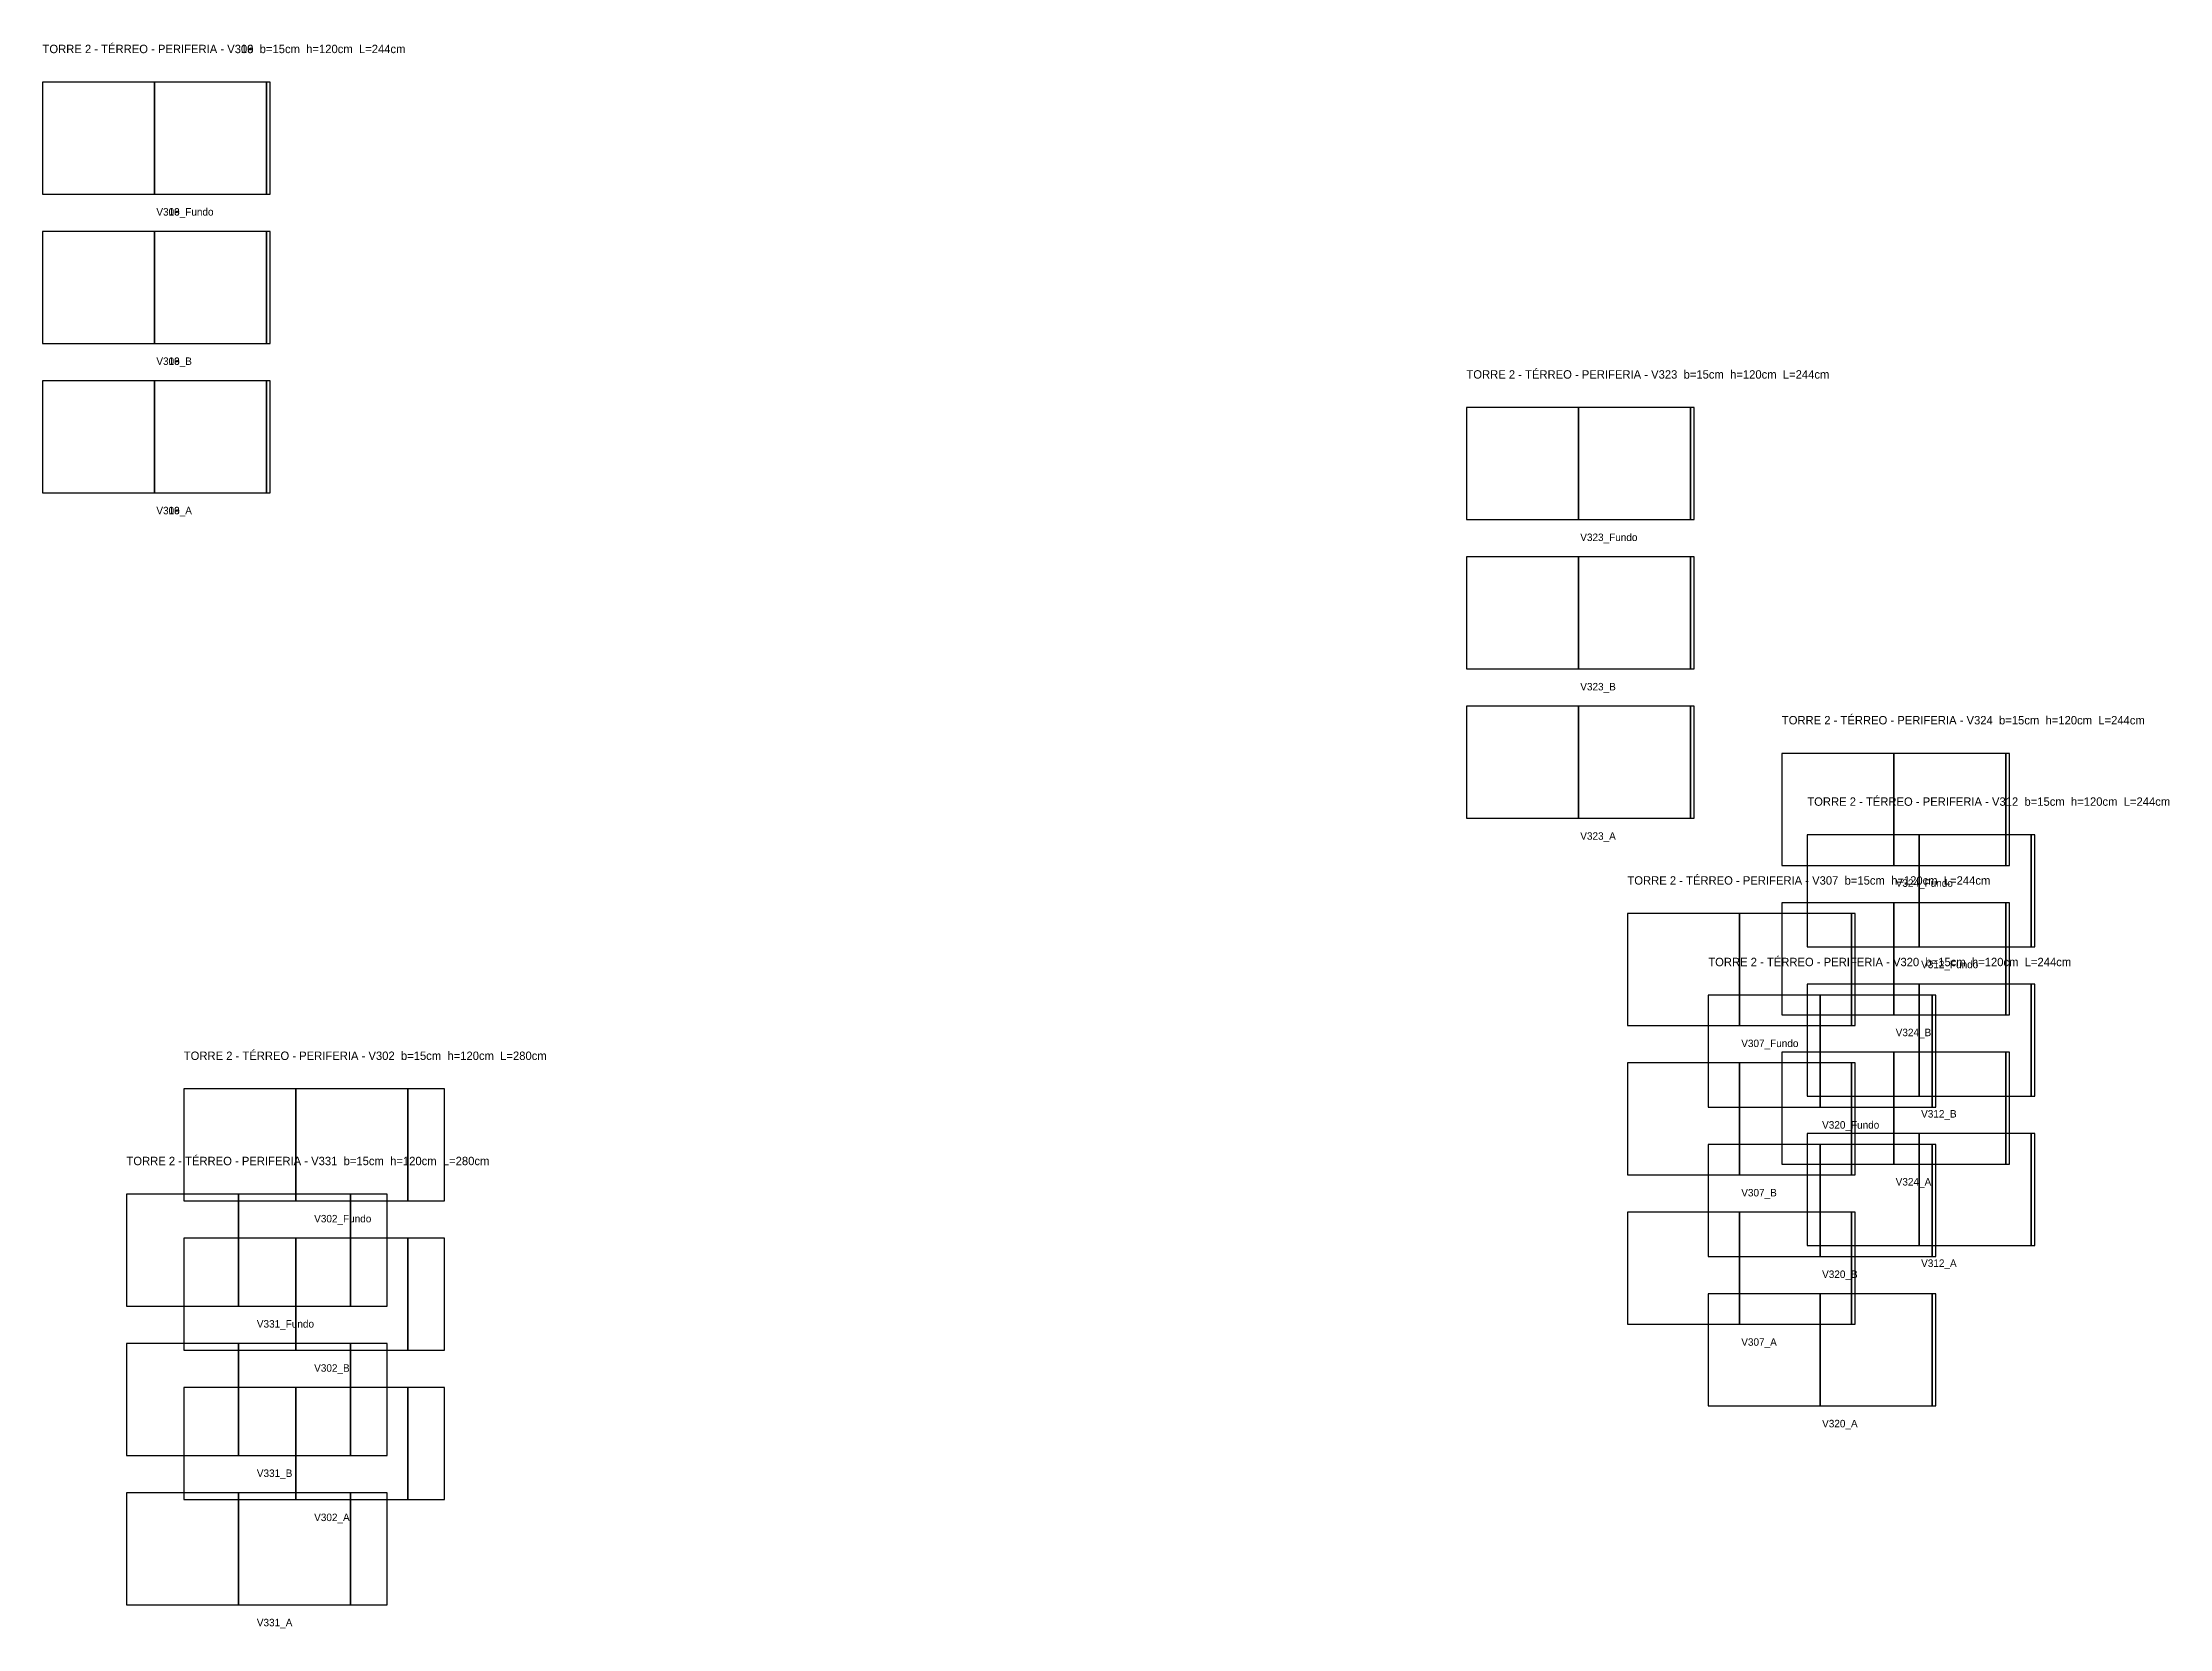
# Model space of a CAD drawing. Header units: metres. Extents: x 3517 to 9125, y 9611 to 11652.
# Drawn here: x 6845 to 9125, y 9953 to 11652 of the extents above; entities that cross this region are included whole.
import ezdxf

# ---------------------------------------------------------------- set-up
doc = ezdxf.new("R2010")
doc.units = ezdxf.units.M

msp = doc.modelspace()

# ---------------------------------------------------------------- linework, layer by layer
at = {"layer": 'Paineis'}
for points in [[(6845.46, 11490.06), (6965.46, 11490.06), (6965.46, 11610.06), (6845.46, 11610.06)], [(6845.46, 11490.06), (6965.46, 11490.06), (6965.46, 11610.06), (6845.46, 11610.06)], [(6845.46, 11490.06), (6965.46, 11490.06), (6965.46, 11610.06), (6845.46, 11610.06)], [(6965.46, 11490.06), (7085.46, 11490.06), (7085.46, 11610.06), (6965.46, 11610.06)], [(6965.46, 11490.06), (7085.46, 11490.06), (7085.46, 11610.06), (6965.46, 11610.06)], [(6965.46, 11490.06), (7085.46, 11490.06), (7085.46, 11610.06), (6965.46, 11610.06)], [(7085.46, 11490.06), (7089.46, 11490.06), (7089.46, 11610.06), (7085.46, 11610.06)], [(7085.46, 11490.06), (7089.46, 11490.06), (7089.46, 11610.06), (7085.46, 11610.06)], [(7085.46, 11490.06), (7089.46, 11490.06), (7089.46, 11610.06), (7085.46, 11610.06)], [(6845.46, 11330.06), (6965.46, 11330.06), (6965.46, 11450.06), (6845.46, 11450.06)], [(6845.46, 11330.06), (6965.46, 11330.06), (6965.46, 11450.06), (6845.46, 11450.06)], [(6845.46, 11330.06), (6965.46, 11330.06), (6965.46, 11450.06), (6845.46, 11450.06)], [(6965.46, 11330.06), (7085.46, 11330.06), (7085.46, 11450.06), (6965.46, 11450.06)], [(6965.46, 11330.06), (7085.46, 11330.06), (7085.46, 11450.06), (6965.46, 11450.06)], [(6965.46, 11330.06), (7085.46, 11330.06), (7085.46, 11450.06), (6965.46, 11450.06)], [(7085.46, 11330.06), (7089.46, 11330.06), (7089.46, 11450.06), (7085.46, 11450.06)], [(7085.46, 11330.06), (7089.46, 11330.06), (7089.46, 11450.06), (7085.46, 11450.06)], [(7085.46, 11330.06), (7089.46, 11330.06), (7089.46, 11450.06), (7085.46, 11450.06)], [(6845.46, 11170.06), (6965.46, 11170.06), (6965.46, 11290.06), (6845.46, 11290.06)], [(6845.46, 11170.06), (6965.46, 11170.06), (6965.46, 11290.06), (6845.46, 11290.06)], [(6845.46, 11170.06), (6965.46, 11170.06), (6965.46, 11290.06), (6845.46, 11290.06)], [(6965.46, 11170.06), (7085.46, 11170.06), (7085.46, 11290.06), (6965.46, 11290.06)], [(6965.46, 11170.06), (7085.46, 11170.06), (7085.46, 11290.06), (6965.46, 11290.06)], [(6965.46, 11170.06), (7085.46, 11170.06), (7085.46, 11290.06), (6965.46, 11290.06)], [(7085.46, 11170.06), (7089.46, 11170.06), (7089.46, 11290.06), (7085.46, 11290.06)], [(7085.46, 11170.06), (7089.46, 11170.06), (7089.46, 11290.06), (7085.46, 11290.06)], [(7085.46, 11170.06), (7089.46, 11170.06), (7089.46, 11290.06), (7085.46, 11290.06)], [(8371.51, 11141.37), (8491.51, 11141.37), (8491.51, 11261.37), (8371.51, 11261.37)], [(8491.51, 11141.37), (8611.51, 11141.37), (8611.51, 11261.37), (8491.51, 11261.37)], [(8611.51, 11141.37), (8615.51, 11141.37), (8615.51, 11261.37), (8611.51, 11261.37)], [(8371.51, 10981.37), (8491.51, 10981.37), (8491.51, 11101.37), (8371.51, 11101.37)], [(8491.51, 10981.37), (8611.51, 10981.37), (8611.51, 11101.37), (8491.51, 11101.37)], [(8611.51, 10981.37), (8615.51, 10981.37), (8615.51, 11101.37), (8611.51, 11101.37)], [(8371.51, 10821.37), (8491.51, 10821.37), (8491.51, 10941.37), (8371.51, 10941.37)], [(8491.51, 10821.37), (8611.51, 10821.37), (8611.51, 10941.37), (8491.51, 10941.37)], [(8611.51, 10821.37), (8615.51, 10821.37), (8615.51, 10941.37), (8611.51, 10941.37)], [(8709.57, 10770.93), (8829.57, 10770.93), (8829.57, 10890.93), (8709.57, 10890.93)], [(8829.57, 10770.93), (8949.57, 10770.93), (8949.57, 10890.93), (8829.57, 10890.93)], [(8949.57, 10770.93), (8953.57, 10770.93), (8953.57, 10890.93), (8949.57, 10890.93)], [(8736.82, 10683.75), (8856.82, 10683.75), (8856.82, 10803.75), (8736.82, 10803.75)], [(8856.82, 10683.75), (8976.82, 10683.75), (8976.82, 10803.75), (8856.82, 10803.75)], [(8976.82, 10683.75), (8980.82, 10683.75), (8980.82, 10803.75), (8976.82, 10803.75)], [(8544.05, 10599.26), (8664.05, 10599.26), (8664.05, 10719.26), (8544.05, 10719.26)], [(8664.05, 10599.26), (8784.05, 10599.26), (8784.05, 10719.26), (8664.05, 10719.26)], [(8709.57, 10610.93), (8829.57, 10610.93), (8829.57, 10730.93), (8709.57, 10730.93)], [(8784.05, 10599.26), (8788.05, 10599.26), (8788.05, 10719.26), (8784.05, 10719.26)], [(8829.57, 10610.93), (8949.57, 10610.93), (8949.57, 10730.93), (8829.57, 10730.93)], [(8949.57, 10610.93), (8953.57, 10610.93), (8953.57, 10730.93), (8949.57, 10730.93)], [(8630.69, 10511.91), (8750.69, 10511.91), (8750.69, 10631.91), (8630.69, 10631.91)], [(8736.82, 10523.75), (8856.82, 10523.75), (8856.82, 10643.75), (8736.82, 10643.75)], [(8750.69, 10511.91), (8870.69, 10511.91), (8870.69, 10631.91), (8750.69, 10631.91)], [(8856.82, 10523.75), (8976.82, 10523.75), (8976.82, 10643.75), (8856.82, 10643.75)], [(8870.69, 10511.91), (8874.69, 10511.91), (8874.69, 10631.91), (8870.69, 10631.91)], [(8976.82, 10523.75), (8980.82, 10523.75), (8980.82, 10643.75), (8976.82, 10643.75)], [(8544.05, 10439.26), (8664.05, 10439.26), (8664.05, 10559.26), (8544.05, 10559.26)], [(8664.05, 10439.26), (8784.05, 10439.26), (8784.05, 10559.26), (8664.05, 10559.26)], [(8709.57, 10450.93), (8829.57, 10450.93), (8829.57, 10570.93), (8709.57, 10570.93)], [(8784.05, 10439.26), (8788.05, 10439.26), (8788.05, 10559.26), (8784.05, 10559.26)], [(8829.57, 10450.93), (8949.57, 10450.93), (8949.57, 10570.93), (8829.57, 10570.93)], [(8949.57, 10450.93), (8953.57, 10450.93), (8953.57, 10570.93), (8949.57, 10570.93)], [(6996.83, 10411.45), (7116.83, 10411.45), (7116.83, 10531.45), (6996.83, 10531.45)], [(7116.83, 10411.45), (7236.83, 10411.45), (7236.83, 10531.45), (7116.83, 10531.45)], [(7236.83, 10411.45), (7276.33, 10411.45), (7276.33, 10531.45), (7236.83, 10531.45)], [(8630.69, 10351.91), (8750.69, 10351.91), (8750.69, 10471.91), (8630.69, 10471.91)], [(8736.82, 10363.75), (8856.82, 10363.75), (8856.82, 10483.75), (8736.82, 10483.75)], [(8750.69, 10351.91), (8870.69, 10351.91), (8870.69, 10471.91), (8750.69, 10471.91)], [(8856.82, 10363.75), (8976.82, 10363.75), (8976.82, 10483.75), (8856.82, 10483.75)], [(8870.69, 10351.91), (8874.69, 10351.91), (8874.69, 10471.91), (8870.69, 10471.91)], [(8976.82, 10363.75), (8980.82, 10363.75), (8980.82, 10483.75), (8976.82, 10483.75)], [(6935.4, 10298.74), (7055.4, 10298.74), (7055.4, 10418.74), (6935.4, 10418.74)], [(7055.4, 10298.74), (7175.4, 10298.74), (7175.4, 10418.74), (7055.4, 10418.74)], [(7175.4, 10298.74), (7214.9, 10298.74), (7214.9, 10418.74), (7175.4, 10418.74)], [(8544.05, 10279.26), (8664.05, 10279.26), (8664.05, 10399.26), (8544.05, 10399.26)], [(8664.05, 10279.26), (8784.05, 10279.26), (8784.05, 10399.26), (8664.05, 10399.26)], [(8784.05, 10279.26), (8788.05, 10279.26), (8788.05, 10399.26), (8784.05, 10399.26)], [(6996.83, 10251.45), (7116.83, 10251.45), (7116.83, 10371.45), (6996.83, 10371.45)], [(7116.83, 10251.45), (7236.83, 10251.45), (7236.83, 10371.45), (7116.83, 10371.45)], [(7236.83, 10251.45), (7276.33, 10251.45), (7276.33, 10371.45), (7236.83, 10371.45)], [(8630.69, 10191.91), (8750.69, 10191.91), (8750.69, 10311.91), (8630.69, 10311.91)], [(8750.69, 10191.91), (8870.69, 10191.91), (8870.69, 10311.91), (8750.69, 10311.91)], [(8870.69, 10191.91), (8874.69, 10191.91), (8874.69, 10311.91), (8870.69, 10311.91)], [(6935.4, 10138.74), (7055.4, 10138.74), (7055.4, 10258.74), (6935.4, 10258.74)], [(7055.4, 10138.74), (7175.4, 10138.74), (7175.4, 10258.74), (7055.4, 10258.74)], [(7175.4, 10138.74), (7214.9, 10138.74), (7214.9, 10258.74), (7175.4, 10258.74)], [(6996.83, 10091.45), (7116.83, 10091.45), (7116.83, 10211.45), (6996.83, 10211.45)], [(7116.83, 10091.45), (7236.83, 10091.45), (7236.83, 10211.45), (7116.83, 10211.45)], [(7236.83, 10091.45), (7276.33, 10091.45), (7276.33, 10211.45), (7236.83, 10211.45)], [(6935.4, 9978.74), (7055.4, 9978.74), (7055.4, 10098.74), (6935.4, 10098.74)], [(7055.4, 9978.74), (7175.4, 9978.74), (7175.4, 10098.74), (7055.4, 10098.74)], [(7175.4, 9978.74), (7214.9, 9978.74), (7214.9, 10098.74), (7175.4, 10098.74)]]:
    msp.add_lwpolyline(points, close=True, dxfattribs=at)

# ---------------------------------------------------------------- texts
at = {"layer": 'NOMENCLATURA', "char_height": 9, "attachment_point": 1}
for s, insert in [('TORRE 2 - TÉRREO - PERIFERIA - V303  b=15cm  h=120cm  L=244cm', (6845.46, 11650.06)), ('TORRE 2 - TÉRREO - PERIFERIA - V309  b=15cm  h=120cm  L=244cm', (6845.46, 11650.06)), ('TORRE 2 - TÉRREO - PERIFERIA - V316  b=15cm  h=120cm  L=244cm', (6845.46, 11650.06)), ('TORRE 2 - TÉRREO - PERIFERIA - V323  b=15cm  h=120cm  L=244cm', (8371.51, 11301.37)), ('TORRE 2 - TÉRREO - PERIFERIA - V324  b=15cm  h=120cm  L=244cm', (8709.57, 10930.93)), ('TORRE 2 - TÉRREO - PERIFERIA - V312  b=15cm  h=120cm  L=244cm', (8736.82, 10843.75)), ('TORRE 2 - TÉRREO - PERIFERIA - V307  b=15cm  h=120cm  L=244cm', (8544.05, 10759.26)), ('TORRE 2 - TÉRREO - PERIFERIA - V320  b=15cm  h=120cm  L=244cm', (8630.69, 10671.91)), ('TORRE 2 - TÉRREO - PERIFERIA - V302  b=15cm  h=120cm  L=280cm', (6996.83, 10571.45)), ('TORRE 2 - TÉRREO - PERIFERIA - V331  b=15cm  h=120cm  L=280cm', (6935.4, 10458.74))]:
    msp.add_mtext(s, dxfattribs=dict(at, insert=insert))
at = {"layer": 'Texto Secao', "char_height": 8, "attachment_point": 1}
for s, insert in [('V303_Fundo', (6967.46, 11475.06)), ('V309_Fundo', (6967.46, 11475.06)), ('V316_Fundo', (6967.46, 11475.06)), ('V303_B', (6967.46, 11315.06)), ('V309_B', (6967.46, 11315.06)), ('V316_B', (6967.46, 11315.06)), ('V303_A', (6967.46, 11155.06)), ('V309_A', (6967.46, 11155.06)), ('V316_A', (6967.46, 11155.06)), ('V323_Fundo', (8493.51, 11126.37)), ('V323_B', (8493.51, 10966.37)), ('V323_A', (8493.51, 10806.37)), ('V324_Fundo', (8831.57, 10755.93)), ('V312_Fundo', (8858.82, 10668.75)), ('V307_Fundo', (8666.05, 10584.26)), ('V324_B', (8831.57, 10595.93)), ('V312_B', (8858.82, 10508.75)), ('V320_Fundo', (8752.69, 10496.91)), ('V307_B', (8666.05, 10424.26)), ('V324_A', (8831.57, 10435.93)), ('V302_Fundo', (7136.58, 10396.45)), ('V320_B', (8752.69, 10336.91)), ('V312_A', (8858.82, 10348.75)), ('V331_Fundo', (7075.15, 10283.74)), ('V307_A', (8666.05, 10264.26)), ('V302_B', (7136.58, 10236.45)), ('V320_A', (8752.69, 10176.91)), ('V331_B', (7075.15, 10123.74)), ('V302_A', (7136.58, 10076.45)), ('V331_A', (7075.15, 9963.74))]:
    msp.add_mtext(s, dxfattribs=dict(at, insert=insert))

doc.saveas('drawing.dxf')
